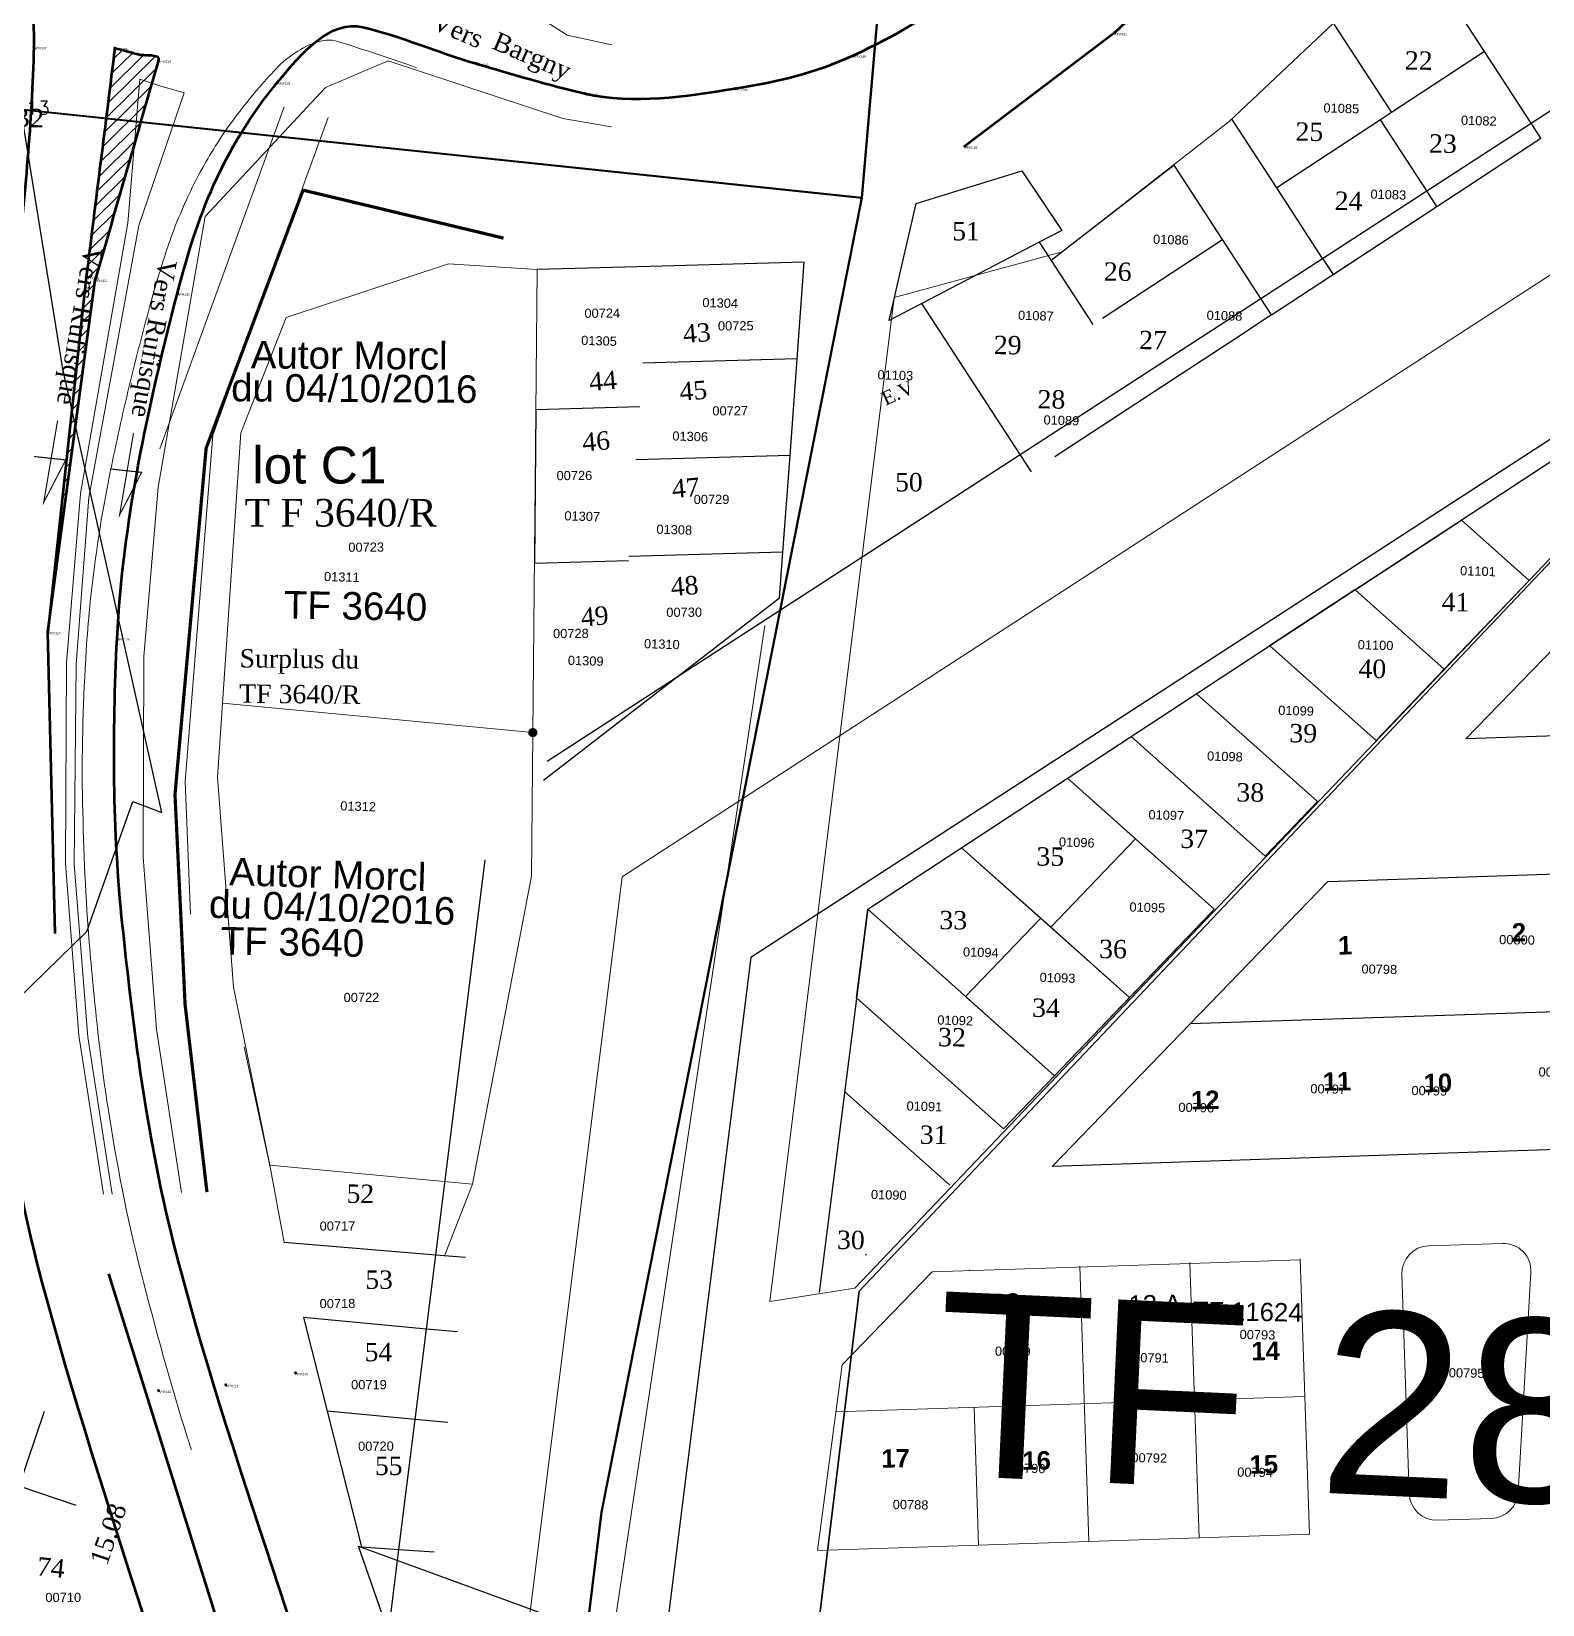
# Model space of a CAD drawing. Header units: metres. Extents: x 0 to 1324930, y 0 to 1631912.
# Drawn here: x 253584.2 to 253748.6, y 1631224.3 to 1631395.5 of the extents above; entities that cross this region are included whole.
import ezdxf
from ezdxf.enums import TextEntityAlignment as Align

# ---------------------------------------------------------------- set-up
doc = ezdxf.new("R2010")
doc.units = ezdxf.units.M
doc.header["$MEASUREMENT"] = 0
for name, color, linetype in [('A_revoir_niveau_0', 7, 'Continuous'), ('historique_numero_parcelle', 7, 'Continuous'), ('limites_parcelles', 7, 'Continuous'), ('limites_sections', 7, 'Continuous'), ('limites_tf', 7, 'Continuous'), ('numero_lot', 7, 'Continuous'), ('numero_parcelle', 7, 'Continuous'), ('toponymie', 7, 'Continuous')]:
    doc.layers.add(name, color=color, linetype=linetype)
for name, color, linetype, lineweight in [('Autorisation de Morcellement', 2, 'Continuous', 30), ('Cotation Linéaire', 7, 'Continuous', 0), ('Div_Cont', 7, 'Continuous', 0), ('imptf3640', 7, 'Continuous', 0), ('LOTIS', 7, 'Continuous', 0), ('Numero Titre Foncier', 4, 'Continuous', 0), ('Numero_TF', 7, 'Continuous', 0), ('Numérotation', 7, 'Continuous', 0), ('Régularisation', 1, 'Continuous', 40), ('TopoAlt', 3, 'Continuous', 0), ('TopoCod', 3, 'Continuous', 0), ('TopoMat', 4, 'Continuous', 0), ('Voirie', 252, 'Continuous', 0)]:
    doc.layers.add(name, color=color, linetype=linetype, lineweight=lineweight)
doc.layers.add('Lignes HT Vectorisées', color=6, linetype='Continuous', lineweight=0, true_color=0xff00ff)
doc.styles.get("Standard").update_dxf_attribs({"font": 'txt.shx'})
doc.styles.add('Style-Arial', font='arial.ttf')
doc.styles.add('style1', font='')
doc.styles.add('Times 1.5', font='times.ttf', dxfattribs={"width": 0.99, "height": 0.00762})
doc.styles.add('Times 3.0', font='times.ttf', dxfattribs={"width": 0.99, "height": 3})
doc.styles.get('style1').set_extended_font_data('Times New Roman', bold=True)

# ---------------------------------------------------------------- blocks, each defined once
blk = doc.blocks.new('TCPOINT_86')
at = {"color": 0, "lineweight": -2}
blk.add_point((0, 0), dxfattribs=at)
at = {"layer": 'TopoAlt', "lineweight": -2}
blk.add_attdef('ALT', text='', height=0.0015, dxfattribs=at).set_placement((0.0005, -0.0005), align=Align.TOP_LEFT)
at = {"layer": 'TopoMat', "lineweight": -2}
blk.add_attdef('MAT', (0.0005, 0.0005), '', height=0.0015, dxfattribs=at)
blk = doc.blocks.new('TCPOINT_87')
at = {"color": 0, "lineweight": -2, "const_width": 0.0005, "flags": 128}
blk.add_lwpolyline([(0, 0.00025, 1), (0, -0.00025, 1), (0, 0.00025)], format="xyb", dxfattribs=at)
at = {"color": 0, "lineweight": -2}
blk.add_point((0, 0), dxfattribs=at)
at = {"layer": 'TopoAlt', "color": 0, "lineweight": -2}
blk.add_attdef('ALT', text='', height=0.0015, dxfattribs=at).set_placement((0.0005, -0.0005), align=Align.TOP_LEFT)
at = {"layer": 'TopoCod', "color": 0, "lineweight": -2}
blk.add_attdef('COD', text='', height=0.0015, dxfattribs=at).set_placement((-0.0005, 0), align=Align.MIDDLE_RIGHT)
at = {"layer": 'TopoMat', "color": 0, "lineweight": -2, "style": 'Times 1.5', "width": 0.99}
blk.add_attdef('MAT', (0.0005, 0.0005), '', height=0.003, dxfattribs=at)

msp = doc.modelspace()

# ---------------------------------------------------------------- hatches: boundary and pattern name
at = {"layer": 'voirie', "linetype": 'Continuous', "lineweight": 0}
h = msp.add_hatch(dxfattribs=at)
h.set_pattern_fill('HATCH', style=0, pattern_type=2)
h.set_pattern_definition([(44.628, (253594.113, 1631382.2115), (-0.7025, 0.711683), [])])
edge = h.paths.add_edge_path()
edge.add_line((253591.17315, 1631368.4892), (253598.05637, 1631392.37401))
edge.add_spline(control_points=[(253598.05637, 1631392.37401), (253598.27179, 1631393.12151), (253596.56798, 1631392.82819), (253595.81658, 1631393.02957)], knot_values=[0, 0, 0, 0, 1, 1, 1, 1], degree=3, periodic=0)
edge.add_line((253595.81658, 1631393.02957), (253593.31189, 1631393.70085))
edge.add_line((253590.20097, 1631368.77152), (253586.02004, 1631330.13685))
edge.add_line((253586.02004, 1631330.13685), (253591.17315, 1631368.4892))

# ---------------------------------------------------------------- linework, layer by layer
at = {"layer": 'A_revoir_niveau_0', "color": 0, "linetype": 'Continuous', "lineweight": 13}
for p, q in [((253598.19203, 1631350.06077), (253611.7173, 1631387.29194)), ((253603.95921, 1631351.56908), (253614.20509, 1631379.77304)), ((253600.9677, 1631313.8514), (253603.95921, 1631351.56908)), ((253601.53973, 1631299.42795), (253600.9677, 1631313.8514))]:
    msp.add_line(p, q, dxfattribs=at)
at = {"layer": 'A_revoir_niveau_0', "color": 7}
msp.add_line((253683.66107, 1631368.78335), (253683.6608, 1631368.78328), dxfattribs=at)
at = {"layer": 'A_revoir_niveau_0', "color": 7, "lineweight": 0}
msp.add_line((253610.20642, 1631271.88416), (253607.39043, 1631284.99983), dxfattribs=at)
at = {"layer": 'A_revoir_niveau_0', "color": 3, "lineweight": 0, "ltscale": 39.37}
for p, q in [((253744.28209, 1631263.59337), (253736.2436, 1631263.32676)), ((253734.13638, 1631236.35682), (253733.3447, 1631260.22898)), ((253747.37643, 1631260.42014), (253745.97823, 1631236.47521)), ((253737.2341, 1631233.45791), (253743.08271, 1631233.65174))]:
    msp.add_line(p, q, dxfattribs=at)
at = {"layer": 'A_revoir_niveau_0', "lineweight": 0, "ltscale": 39.37}
for p, q in [((253710.28812, 1631261.41113), (253682.23822, 1631260.48082)), ((253711.27866, 1631231.54285), (253710.28475, 1631261.51291)), ((253722.28151, 1631261.8089), (253710.28812, 1631261.41113)), ((253723.27205, 1631231.94032), (253722.27813, 1631261.91066)), ((253672.44751, 1631250.36719), (253682.23822, 1631260.48082)), ((253686.30136, 1631260.61558), (253686.29799, 1631260.71743)), ((253699.28525, 1631231.14589), (253698.29137, 1631261.11517)), ((253669.77153, 1631230.16724), (253672.44751, 1631250.36719)), ((253671.7685, 1631245.24162), (253722.77487, 1631246.93205)), ((253687.29184, 1631230.74894), (253686.7947, 1631245.73962)), ((253669.77153, 1631230.16724), (253711.27866, 1631231.54285)), ((253711.27866, 1631231.54285), (253723.27205, 1631231.94032))]:
    msp.add_line(p, q, dxfattribs=at)
at = {"layer": 'A_revoir_niveau_0', "lineweight": 0, "flags": 128}
for points in [[(253645.9748, 1631425.59406), (253640.50477, 1631422.19334), (253636.90115, 1631416.06086), (253633.31253, 1631403.35985), (253636.76578, 1631398.79633), (253642.5102, 1631395.09378), (253647.36946, 1631394.03965)], [(253647.35939, 1631385.11613), (253642.06681, 1631386.01593), (253623.03875, 1631392.29717), (253616.22203, 1631389.40862)], [(253592.07598, 1631268.9336), (253589.40753, 1631286.21761), (253587.95208, 1631304.93493), (253588.05053, 1631326.7771), (253589.58542, 1631345.226), (253594.72122, 1631374.68967), (253596.01436, 1631390.30795), (253598.212, 1631389.59582), (253600.84116, 1631388.83516), (253595.90514, 1631374.39022), (253590.49868, 1631344.76938), (253589.09421, 1631326.64613), (253588.87852, 1631304.87719), (253590.37569, 1631286.03743), (253593.0327, 1631268.95373)], [(253603.14588, 1631375.37421), (253616.22203, 1631389.40862)], [(253600.57871, 1631269.11244), (253597.83219, 1631286.90215), (253596.37673, 1631305.61947), (253596.47519, 1631327.46164), (253598.01008, 1631345.91053), (253603.14588, 1631375.37421)]]:
    msp.add_lwpolyline(points, dxfattribs=at)
at = {"layer": 'A_revoir_niveau_0', "color": 1, "lineweight": 0, "const_width": 0.35, "flags": 128}
msp.add_lwpolyline([(253635.60582, 1631373.00909), (253613.78449, 1631378.23261), (253603.24277, 1631350.1378), (253599.85472, 1631312.45431), (253600.95619, 1631289.55147), (253603.33322, 1631269.17038)], dxfattribs=at)
at = {"layer": 'A_revoir_niveau_0', "color": 7, "lineweight": 0, "flags": 128}
msp.add_lwpolyline([(253639.25, 1631369.58), (253638.64, 1631303.56), (253632.218, 1631270.027), (253610.156, 1631272.119), (253606.211, 1631291.482), (253604.474, 1631314.335), (253607.03, 1631351.804), (253611.936, 1631364.356), (253629.621, 1631370.223), (253639.25, 1631369.58)], close=True, dxfattribs=at)
at = {"layer": 'A_revoir_niveau_0', "color": 7, "flags": 128}
for points in [[(253683.66083, 1631368.78328), (253683.66107, 1631368.78335)], [(253675.22297, 1631299.96025), (253675.23496, 1631299.96819)]]:
    msp.add_lwpolyline(points, close=True, dxfattribs=at)
at = {"layer": 'A_revoir_niveau_0', "color": 3, "const_width": 0.0003, "flags": 128}
for points in [[(253679.43696, 1631355.4493), (253675.78549, 1631353.05259), (253677.0856, 1631363.28881)], [(253677.0856, 1631363.28881), (253681.35215, 1631356.73066), (253675.78549, 1631353.05259), (253677.0856, 1631363.28881)]]:
    msp.add_lwpolyline(points, dxfattribs=at)
at = {"layer": 'A_revoir_niveau_0', "color": 7, "flags": 128}
for points in [[(253675.23496, 1631299.96819), (253757.38237, 1631353.83514)], [(253728.25632, 1631334.73616), (253739.81323, 1631342.31444), (253747.19637, 1631335.73167)], [(253737.95401, 1631326.08448), (253747.19637, 1631335.73167)], [(253675.23496, 1631299.96819), (253669.93504, 1631258.23742)], [(253674.00982, 1631290.32162), (253675.23283, 1631299.95145), (253695.55136, 1631281.82449), (253690.01352, 1631276.04408), (253674.00982, 1631290.32162)], [(253695.55136, 1631281.82449), (253695.55136, 1631281.82449), (253675.22297, 1631299.96025)]]:
    msp.add_lwpolyline(points, dxfattribs=at)
at = {"layer": 'A_revoir_niveau_0', "color": 7, "lineweight": 0, "ltscale": 0.02, "const_width": 0.12, "flags": 128}
for points in [[(253587.08279, 1631353.15513), (253585.57042, 1631344.24129), (253587.96852, 1631348.86834), (253584.5158, 1631349.23881)], [(253595.34441, 1631351.80072), (253593.83204, 1631342.88687), (253596.23015, 1631347.51392), (253592.77742, 1631347.88439)]]:
    msp.add_lwpolyline(points, dxfattribs=at)
at = {"layer": 'A_revoir_niveau_0', "color": 1, "flags": 128}
for points in [[(253712.57602, 1631299.59487), (253695.55136, 1631281.82449)], [(253712.92698, 1631299.96121), (253712.57602, 1631299.59487)]]:
    msp.add_lwpolyline(points, dxfattribs=at)
at = {"layer": 'A_revoir_niveau_0', "color": 3, "lineweight": 0, "ltscale": 39.37}
for centre, start, end in [((253736.34305, 1631260.32842), 91.899585, 181.899429), ((253744.38154, 1631260.59502), 356.658161, 91.899585), ((253737.13473, 1631236.45626), 181.899429, 271.898174), ((253742.98334, 1631236.65009), 271.898174, 356.658161)]:
    msp.add_arc(centre, 2.99999, start, end, dxfattribs=at)
at = {"layer": 'A_revoir_niveau_0', "color": 0, "linetype": 'Continuous', "lineweight": 13}
msp.add_open_spline([(253601.62837, 1631241.1311), (253601.49695, 1631241.54932), (253601.36554, 1631241.96754), (253601.23414, 1631242.38576), (253599.36779, 1631248.32607), (253597.72482, 1631254.32535), (253596.17797, 1631260.36765), (253594.64551, 1631266.35375), (253593.46368, 1631272.40618), (253592.53593, 1631278.51119), (253592.07248, 1631281.56089), (253591.68161, 1631284.61373), (253591.34955, 1631287.67899), (253591.01713, 1631290.74752), (253590.72518, 1631293.81306), (253590.48688, 1631296.8928), (253590.08399, 1631302.09971), (253589.8692, 1631307.31084), (253589.78564, 1631312.52299), (253589.70223, 1631317.72631), (253589.86911, 1631322.93697), (253590.20028, 1631328.1369), (253590.40177, 1631331.30066), (253590.69767, 1631334.45058), (253591.1316, 1631337.59435), (253591.56578, 1631340.73997), (253592.06767, 1631343.86338), (253592.69281, 1631346.97408), (253593.32123, 1631350.10113), (253593.99738, 1631353.21066), (253594.73892, 1631356.31126), (253595.486, 1631359.43502), (253596.29177, 1631362.53907), (253597.12497, 1631365.64108), (253597.67093, 1631367.67368), (253598.2897, 1631369.68056), (253598.94185, 1631371.68401), (253599.58141, 1631373.64879), (253600.35647, 1631375.55488), (253601.22543, 1631377.43563), (253602.11472, 1631379.36038), (253603.1166, 1631381.20924), (253604.2403, 1631383.0051), (253604.82987, 1631383.94735), (253605.44306, 1631384.86482), (253606.10464, 1631385.75563), (253606.79857, 1631386.68999), (253607.51464, 1631387.60068), (253608.25102, 1631388.50155), (253608.92125, 1631389.3215), (253609.63208, 1631390.09821), (253610.34258, 1631390.88651), (253611.03153, 1631391.65089), (253611.63728, 1631392.32028), (253612.60919, 1631392.96589), (253614.24584, 1631394.05306), (253615.94538, 1631394.91909), (253617.58385, 1631394.40892), (253620.4344, 1631393.52135), (253623.29768, 1631392.55149), (253626.13256, 1631391.55831)], degree=3, knots=[0, 0, 0, 0, 0.0035664724, 0.0035664724, 0.0035664724, 0.0542233045, 0.0542233045, 0.0542233045, 0.1044089343, 0.1044089343, 0.1044089343, 0.1294787491, 0.1294787491, 0.1294787491, 0.1545752667, 0.1545752667, 0.1545752667, 0.1970059586, 0.1970059586, 0.1970059586, 0.2393648206, 0.2393648206, 0.2393648206, 0.26513687, 0.26513687, 0.26513687, 0.2909240279, 0.2909240279, 0.2909240279, 0.3168467208, 0.3168467208, 0.3168467208, 0.3429629192, 0.3429629192, 0.3429629192, 0.3600756278, 0.3600756278, 0.3600756278, 0.3768580954, 0.3768580954, 0.3768580954, 0.3940331053, 0.3940331053, 0.3940331053, 0.403044405, 0.403044405, 0.403044405, 0.4124961967, 0.4124961967, 0.4124961967, 0.4210988959, 0.4210988959, 0.4210988959, 0.4294406136, 0.4294406136, 0.4294406136, 0.4434877148, 0.4434877148, 0.4434877148, 0.4679261999, 0.4679261999, 0.4679261999, 0.4679261999], dxfattribs=at)
at = {"layer": 'A_revoir_niveau_0', "color": 7}
msp.add_3dface([(253695.55136, 1631281.82449), (253703.71951, 1631290.35043), (253694.0434, 1631298.98287), (253685.87525, 1631290.45693)], dxfattribs=at)
at = {"layer": 'A_revoir_niveau_0', "color": 7, "lineweight": 0}
msp.add_3dface([(253610.156, 1631272.119), (253632.22, 1631270.023), (253629.16847, 1631262.22994), (253611.74647, 1631263.70089)], dxfattribs=at)
at = {"layer": 'Div_Cont', "color": 7}
for p, q in [((253683.66083, 1631368.78328), (253683.6608, 1631368.78328)), ((253722.4534, 1631309.89411), (253722.45381, 1631309.89455)), ((253684.14197, 1631269.91535), (253672.70154, 1631280.12181))]:
    msp.add_line(p, q, dxfattribs=at)
at = {"layer": 'Div_Cont', "color": 7, "lineweight": 0}
msp.add_line((253605.02337, 1631322.38834), (253638.78439, 1631319.187), dxfattribs=at)
at = {"layer": 'Div_Cont', "color": 1}
for p, q in [((253687.82892, 1631273.76379), (253687.88829, 1631273.82576)), ((253674.99997, 1631262.30706), (253675.10676, 1631262.41853))]:
    msp.add_line(p, q, dxfattribs=at)
at = {"layer": 'Div_Cont', "color": 7, "flags": 128}
for points in [[(253714.35727, 1631386.27998), (253714.35727, 1631386.27998)], [(253728.23853, 1631334.75204), (253718.95022, 1631328.67015)], [(253718.97369, 1631328.64921), (253730.53211, 1631318.33749), (253737.95401, 1631326.08448), (253728.25632, 1631334.73616)], [(253703.88101, 1631318.75241), (253718.46482, 1631305.74162), (253724.15017, 1631311.676), (253710.99173, 1631323.41516)], [(253718.46482, 1631305.74162), (253703.88101, 1631318.75241)], [(253685.43891, 1631306.65928), (253694.0434, 1631298.98287), (253695.13659, 1631298.0076), (253704.34406, 1631307.61837), (253696.95478, 1631314.21064)], [(253690.01352, 1631276.04408), (253673.99914, 1631290.33114)]]:
    msp.add_lwpolyline(points, dxfattribs=at)
for points in [[(253688.56967, 1631370.0978), (253688.56962, 1631370.09779), (253688.5696, 1631370.09779)], [(253683.6608, 1631368.78328), (253683.64943, 1631368.78023)], [(253712.92698, 1631299.96121), (253704.34406, 1631307.61837), (253695.13659, 1631298.0076), (253703.71951, 1631290.35043), (253712.57602, 1631299.59487), (253712.92698, 1631299.96121)]]:
    msp.add_lwpolyline(points, close=True, dxfattribs=at)
at = {"layer": 'Div_Cont', "color": 1, "flags": 128}
for points in [[(253685.43891, 1631306.65928), (253703.71951, 1631290.35043), (253712.57602, 1631299.59487), (253712.92698, 1631299.96121), (253696.95478, 1631314.21064)], [(253718.46482, 1631305.74162), (253724.15017, 1631311.676)]]:
    msp.add_lwpolyline(points, dxfattribs=at)
at = {"layer": 'imptf3640', "lineweight": 13, "ltscale": 0.02, "flags": 128}
msp.add_lwpolyline([(253641.63276, 1631181.74463), (253664.04706, 1631330.84966)], dxfattribs=at)
at = {"layer": 'Lignes HT Vectorisées', "color": 5, "flags": 128}
msp.add_lwpolyline([(253756.66915, 1629670.28747), (253861.6214, 1629827.96483), (253775.88294, 1630131.98512), (253683.84738, 1630461.07475), (253586.37462, 1630811.1062), (253617.63126, 1631056.92065), (253648.5016, 1631303.4799), (253822.38623, 1631416.29853), (253967.16361, 1631512.85749)], dxfattribs=at)
at = {"layer": 'limites_parcelles'}
for p, q in [((253742.32133, 1631393.31593), (253734.84032, 1631404.81507)), ((253725.93409, 1631396.29989), (253732.20057, 1631386.66761)), ((253742.32133, 1631393.31593), (253732.20057, 1631386.66761)), ((253747.39193, 1631385.52185), (253742.32133, 1631393.31593)), ((253809.57578, 1631390.10696), (253662.51866, 1631294.69374)), ((253747.39193, 1631385.52185), (253754.10313, 1631389.87616)), ((253732.20057, 1631386.66761), (253731.0267, 1631385.89649)), ((253719.72103, 1631378.46979), (253714.8774, 1631385.91498)), ((253731.0267, 1631385.89649), (253719.72103, 1631378.46979)), ((253736.04341, 1631378.15878), (253731.0267, 1631385.89649)), ((253736.04341, 1631378.15878), (253747.39193, 1631385.52185)), ((253748.4594, 1631383.88104), (253747.39193, 1631385.52185)), ((253740.50896, 1631378.65839), (253748.4594, 1631383.88104)), ((253680.49061, 1631376.77132), (253692, 1631380.35)), ((253692, 1631380.35), (253696.33485, 1631373.83287)), ((253708.55503, 1631380.96301), (253695.17946, 1631370.56899)), ((253713.82565, 1631372.86149), (253708.55503, 1631380.96301)), ((253724.70802, 1631370.80423), (253719.72103, 1631378.46979)), ((253724.70802, 1631370.80423), (253736.04341, 1631378.15878)), ((253737.15002, 1631376.45197), (253736.04341, 1631378.15878)), ((253737.15002, 1631376.45197), (253740.50895, 1631378.65839)), ((253737.15005, 1631376.45192), (253740.50895, 1631378.65839)), ((253740.50895, 1631378.65839), (253740.50896, 1631378.65839)), ((253677.54039, 1631364.02687), (253680.49061, 1631376.77132)), ((253719.17247, 1631364.64283), (253737.12466, 1631376.43531)), ((253725.84698, 1631369.05353), (253737.12466, 1631376.43531)), ((253737.12466, 1631376.43531), (253737.15002, 1631376.45197)), ((253737.12466, 1631376.43531), (253737.15005, 1631376.45192)), ((253737.15005, 1631376.45192), (253737.15002, 1631376.45197)), ((253696.33485, 1631373.83287), (253693.88697, 1631372.55569)), ((253700.77406, 1631364.3097), (253713.82565, 1631372.86149)), ((253717.99683, 1631366.44992), (253713.82565, 1631372.86149)), ((253693.88697, 1631372.55569), (253681.12588, 1631365.8976)), ((253693.88697, 1631372.55569), (253695.17946, 1631370.56899)), ((253651.54854, 1631369.9341), (253639.25, 1631369.58)), ((253668.32304, 1631370.40947), (253651.54854, 1631369.9341)), ((253667.54871, 1631359.88279), (253668.32304, 1631370.40947)), ((253695.17946, 1631370.56899), (253699.70661, 1631363.61027)), ((253717.99683, 1631366.44992), (253724.70802, 1631370.80423)), ((253724.70802, 1631370.80423), (253725.84698, 1631369.05353)), ((253681.12588, 1631365.8976), (253677.54039, 1631364.02687)), ((253691.81703, 1631349.46412), (253681.12588, 1631365.8976)), ((253691.81703, 1631349.46412), (253717.99683, 1631366.44992)), ((253719.17247, 1631364.64283), (253717.99683, 1631366.44992)), ((253719.17247, 1631364.64283), (253715.28535, 1631362.08945)), ((253715.28535, 1631362.08945), (253708.37741, 1631357.5662)), ((253667.54871, 1631359.88279), (253650.77403, 1631359.40488)), ((253666.77438, 1631349.35611), (253667.54871, 1631359.88279)), ((253708.37741, 1631357.5662), (253695.59139, 1631349.19405)), ((253639.10932, 1631354.33102), (253638.95518, 1631337.62424)), ((253650.42477, 1631354.65681), (253639.10932, 1631354.33102)), ((253666.77438, 1631349.35611), (253649.99971, 1631348.8782)), ((253654.49346, 1631325.2481), (253691.81703, 1631349.46412)), ((253666.00006, 1631338.82943), (253666.77438, 1631349.35611)), ((253693.03801, 1631347.58734), (253691.81703, 1631349.46412)), ((253740.29897, 1631318.49139), (253761.85959, 1631340.7799)), ((253666.00006, 1631338.82943), (253649.22538, 1631338.35152)), ((253665.63423, 1631333.8561), (253666.00006, 1631338.82943)), ((253638.95518, 1631337.62424), (253649.19357, 1631337.91902)), ((253654.49346, 1631325.2481), (253665.63423, 1631333.8561)), ((253639.93656, 1631314.0006), (253654.49346, 1631325.2481)), ((253640.33727, 1631316.06338), (253654.49346, 1631325.2481)), ((253761.86309, 1631319.20659), (253740.29897, 1631318.49139)), ((253628.22972, 1631262.3092), (253633.6178, 1631305.34342)), ((253725.29965, 1631302.98571), (253790.0554, 1631305.13341)), ((253710.30033, 1631287.48002), (253725.29965, 1631302.98571)), ((253662.51866, 1631294.69374), (253632.51326, 1631055.04284)), ((253789.17733, 1631290.09607), (253710.30033, 1631287.48002)), ((253695.30101, 1631271.97433), (253710.30033, 1631287.48002)), ((253788.29927, 1631275.05873), (253695.30101, 1631271.97433)), ((253628.22972, 1631262.3092), (253611.74647, 1631263.70089)), ((253627.22292, 1631254.26797), (253628.22972, 1631262.3092)), ((253631.44503, 1631262.03773), (253628.22972, 1631262.3092)), ((253627.22292, 1631254.26797), (253613.82475, 1631255.53844)), ((253613.82475, 1631255.53844), (253616.39609, 1631245.33011)), ((253625.98996, 1631244.42039), (253627.22292, 1631254.26797)), ((253630.58791, 1631253.94889), (253627.22292, 1631254.26797)), ((253582.90758, 1631237.16385), (253585.65147, 1631245.34329)), ((253616.39609, 1631245.33011), (253620.13511, 1631230.55718)), ((253625.98996, 1631244.42039), (253616.39609, 1631245.33011)), ((253624.2189, 1631230.27506), (253625.98996, 1631244.42039)), ((253629.54254, 1631244.08352), (253625.98996, 1631244.42039)), ((253589.11426, 1631235.05058), (253582.90758, 1631237.16385)), ((253620.13511, 1631230.55718), (253624.2189, 1631230.27506)), ((253612.42697, 1631136.09373), (253624.2189, 1631230.27506)), ((253624.2189, 1631230.27506), (253628.05129, 1631230.01031))]:
    msp.add_line(p, q, dxfattribs=at)
at = {"layer": 'limites_sections', "color": 112, "linetype": 'Continuous', "lineweight": 40, "flags": 128}
for points in [[(253098.7298, 1631912.4498), (253659.0228, 1631648.0069), (253696.53778, 1631631.55299), (253674.5907, 1631377.4081), (253581.64461, 1631387.17105), (253494.99374, 1631402.64405), (253481.69501, 1631407.0839), (253456.97, 1631424.24), (253416.95279, 1631422.23584), (253397.01519, 1631407.23807), (253325.36771, 1631355.40524), (253197.29417, 1631271.36535), (253042.66668, 1631330.25656), (252851.71735, 1631406.46949), (252982.4701, 1631682.9759), (252993.7572, 1631687.3199), (253010.694, 1631729.9757), (253066.3854, 1631842.8952), (253098.7298, 1631912.4498)], [(253674.5907, 1631377.4081), (253696.53778, 1631631.55299), (253757.0504, 1631605.0124), (254274.3391, 1631378.1314), (254391.23009, 1631349.84463), (254373.7007, 1631270.31254), (254242.09831, 1630809.46707), (253976.91465, 1630881.7928), (253928.21617, 1630961.4925), (253736.80282, 1630938.19152), (253609.69659, 1630931.39724), (253609.13338, 1630987.02081), (253623.83294, 1631051.57557), (253646.24496, 1631234.3197), (253674.5907, 1631377.4081)], [(253674.5907, 1631377.4081), (253674.5907, 1631377.4081), (253646.24496, 1631234.3197), (253623.83294, 1631051.57557), (253609.13338, 1630987.02081), (253440.8197, 1630955.12805), (253435.96744, 1630934.25587), (253410.92475, 1630940.01054), (253397.39785, 1630905.71798), (253240.05138, 1630964.26042), (253159.01481, 1630953.40082), (252902.30241, 1631004.37349), (252917.51176, 1631033.5123), (252933.61556, 1631071.63649), (253042.66668, 1631330.25656), (253197.29417, 1631271.36535), (253325.36771, 1631355.40524), (253397.01519, 1631407.23807), (253416.95279, 1631422.23584), (253456.97, 1631424.24), (253481.6913, 1631407.08604), (253494.99374, 1631402.64405), (253581.47345, 1631387.19123), (253674.5907, 1631377.4081)]]:
    msp.add_lwpolyline(points, close=True, dxfattribs=at)
at = {"layer": 'limites_tf', "color": 5, "linetype": 'Continuous', "lineweight": 30}
for p, q in [((253674.28219, 1631258.3861), (253818.46112, 1631410.52824)), ((253665.02372, 1631182.24736), (253674.28219, 1631258.3861))]:
    msp.add_line(p, q, dxfattribs=at)
at = {"layer": 'limites_tf', "color": 5, "linetype": 'Continuous', "lineweight": 30, "flags": 128}
msp.add_lwpolyline([(254274.3391, 1631378.1314), (254094.97659, 1631456.79917), (254025.54142, 1631439.00818), (253929.86455, 1631439.79262), (253905.63554, 1631445.95606), (253905.63226, 1631445.9569), (253818.46188, 1631410.54391), (253674.27791, 1631258.40656), (253665.39446, 1631185.37207), (253745.9845, 1631186.0244), (253792.46809, 1631183.4664), (253798.24587, 1631304.46971), (253966.13604, 1631327.31189), (253984.26304, 1631250.78612), (254072.17321, 1631231.50437), (254122.35522, 1631360.28414), (254263.72559, 1631310.14601), (254286.77006, 1631375.1232), (254274.3391, 1631378.1314)], close=True, dxfattribs=at)
at = {"layer": 'limites_tf', "color": 1, "linetype": 'Continuous', "lineweight": 30, "flags": 128}
msp.add_lwpolyline([(253502.75632, 1631305.496), (253573.61324, 1631281.30231), (253590.27274, 1631297.54026), (253595.2811, 1631311.67199), (253598.41981, 1631310.50125), (253587.64124, 1631358.78891), (253583.13552, 1631386.87429), (253565.45843, 1631390.32722), (253502.75632, 1631305.496)], close=True, dxfattribs=at)
at = {"layer": 'LOTIS', "color": 0, "linetype": 'Continuous', "flags": 128}
msp.add_lwpolyline([(253614.20509, 1631379.77304), (253616.52323, 1631386.1542)], dxfattribs=at)
at = {"layer": 'Régularisation', "color": 1, "linetype": 'Continuous', "lineweight": 13, "flags": 128}
msp.add_lwpolyline([(253839.76443, 1631477.42891), (253862.45466, 1631456.80814), (253905.62383, 1631445.70834), (253818.36445, 1631410.504), (253673.8142, 1631258.71461), (253664.56035, 1631257.26015), (253678.09187, 1631366.54965), (253696.37845, 1631371.50071), (253714.56069, 1631385.71313), (253732.85133, 1631402.99468), (253767.09586, 1631437.91941), (253785.21246, 1631451.52241), (253805.64861, 1631462.90386), (253839.76443, 1631477.42891)], close=True, dxfattribs=at)
at = {"layer": 'Régularisation', "color": 1, "linetype": 'Continuous', "lineweight": 30}
msp.add_3dface([(253619.82213, 1631230.64588, 214456.70002), (253639.35438, 1631223.47955, 214456.70002), (253634.80843, 1631187.61704, 214456.70002)], dxfattribs=at)
at = {"layer": 'voirie', "color": 7, "linetype": 'Continuous', "lineweight": 80}
for p, q in [((253590.20097, 1631368.77152), (253586.02004, 1631330.13685)), ((253586.02004, 1631330.13685), (253591.17315, 1631368.4892)), ((253586.826, 1631297.32192), (253586.02004, 1631330.13685)), ((253615.20006, 1631188.1914), (253592.65757, 1631260.27028))]:
    msp.add_line(p, q, dxfattribs=at)
at = {"layer": 'voirie', "color": 7, "linetype": 'Continuous', "lineweight": 80, "flags": 128}
msp.add_lwpolyline([(254002.58234, 1631434.17948), (253967.65807, 1631449.19155), (253947.45604, 1631459.72693), (253905.07688, 1631480.78653), (253881.83975, 1631489.15857), (253857.73091, 1631492.34217), (253833.24277, 1631489.01209), (253796.06121, 1631473.64517), (253774.26252, 1631461.75045), (253754.96645, 1631447.32442), (253719.98113, 1631412.27083), (253702.07385, 1631395.34374), (253685.77738, 1631383.00328)], dxfattribs=at)
at = {"layer": 'voirie', "color": 7, "linetype": 'Continuous', "lineweight": 80}
for points, knots in [([(253509.79424, 1631705.45967), (253517.19133, 1631698.26183), (253524.58842, 1631691.06398), (253531.98551, 1631683.86614), (253536.53707, 1631679.43718), (253539.19305, 1631673.46374), (253542.06174, 1631667.69638), (253546.32894, 1631659.11739), (253549.88022, 1631650.58451), (253552.44475, 1631641.32641), (253554.62845, 1631633.44311), (253556.05055, 1631625.52684), (253556.27314, 1631617.50005), (253556.4637, 1631610.62806), (253556.41552, 1631603.68822), (253555.55907, 1631596.85225), (253554.69749, 1631589.97535), (253553.84094, 1631583.10189), (253552.78927, 1631576.2538), (253550.60242, 1631562.0138), (253548.39262, 1631547.77983), (253546.20181, 1631533.54066), (253543.85736, 1631518.30284), (253541.57784, 1631503.05412), (253539.30575, 1631487.80847), (253538.21101, 1631480.46282), (253538.59499, 1631472.92124), (253539.62209, 1631465.52695), (253540.27343, 1631460.83781), (253541.98443, 1631456.48638), (253544.21241, 1631452.16186), (253547.09407, 1631446.56856), (253550.61924, 1631441.77757), (253554.63716, 1631437.14886), (253558.33768, 1631432.8858), (253563.82201, 1631430.96626), (253567.6753, 1631426.50099), (253576.09001, 1631416.74986), (253584.80686, 1631406.01882), (253584.49744, 1631393.81508), (253584.29182, 1631385.70537), (253583.48852, 1631377.5521), (253582.66425, 1631369.45547), (253581.35277, 1631356.57303), (253579.54627, 1631343.70771), (253578.47728, 1631330.81383), (253577.51631, 1631319.22304), (253578.23266, 1631307.50429), (253579.33151, 1631295.88455), (253580.49201, 1631283.61294), (253582.14539, 1631271.42567), (253585.34927, 1631259.47871), (253592.04268, 1631234.51963), (253601.07581, 1631210.54182), (253607.94021, 1631185.77348), (253609.98245, 1631178.40463), (253611.96935, 1631171.04747), (253613.59803, 1631163.54728), (253615.86122, 1631153.12505), (253617.19283, 1631142.61888), (253618.19236, 1631132.00978), (253618.97431, 1631123.7101), (253619.45108, 1631115.40974), (253619.42071, 1631107.10728), (253619.38392, 1631097.05167), (253619.25813, 1631086.95444), (253618.1368, 1631076.93698), (253613.08534, 1631031.80981), (253607.9208, 1630986.82337), (253602.87383, 1630941.76023), (253598.50564, 1630902.75775), (253594.65755, 1630863.69317), (253589.78885, 1630824.74971), (253588.77941, 1630816.67543), (253587.76996, 1630808.60114), (253586.76052, 1630800.52686)], [0, 0, 0, 0, 0.032868656, 0.032868656, 0.032868656, 0.053093321, 0.053093321, 0.053093321, 0.083177634, 0.083177634, 0.083177634, 0.108794489, 0.108794489, 0.108794489, 0.130725891, 0.130725891, 0.130725891, 0.1527886, 0.1527886, 0.1527886, 0.198666018, 0.198666018, 0.198666018, 0.247761027, 0.247761027, 0.247761027, 0.27141596, 0.27141596, 0.27141596, 0.286416896, 0.286416896, 0.286416896, 0.305819002, 0.305819002, 0.305819002, 0.323688417, 0.323688417, 0.323688417, 0.362711131, 0.362711131, 0.362711131, 0.388642756, 0.388642756, 0.388642756, 0.429902174, 0.429902174, 0.429902174, 0.46699181, 0.46699181, 0.46699181, 0.506162173, 0.506162173, 0.506162173, 0.587995279, 0.587995279, 0.587995279, 0.61234153, 0.61234153, 0.61234153, 0.646172962, 0.646172962, 0.646172962, 0.672639901, 0.672639901, 0.672639901, 0.704695625, 0.704695625, 0.704695625, 0.849101872, 0.849101872, 0.849101872, 0.974086502, 0.974086502, 0.974086502, 1, 1, 1, 1]), ([(253618.55824, 1630811.93265), (253615.63997, 1630812.82328), (253612.72169, 1630813.71392), (253609.80341, 1630814.60455), (253607.05162, 1630815.44437), (253604.28836, 1630818.63114), (253604.598, 1630821.48949), (253608.87948, 1630861.01292), (253613.67903, 1630900.534), (253618.0762, 1630940.07349), (253623.13628, 1630985.57397), (253628.26861, 1631030.97607), (253633.22377, 1631076.57602), (253634.31753, 1631086.64138), (253634.39086, 1631096.77214), (253634.41747, 1631106.86791), (253634.44129, 1631115.90721), (253633.98282, 1631124.94361), (253633.08346, 1631133.97814), (253632.01873, 1631144.67388), (253630.47772, 1631155.23103), (253628.29266, 1631165.75292), (253626.55485, 1631174.1211), (253624.46273, 1631182.35637), (253622.24574, 1631190.5837), (253615.78429, 1631214.56245), (253606.59298, 1631237.58606), (253600.20021, 1631261.73134), (253597.02759, 1631273.71423), (253595.43699, 1631285.93114), (253594.14985, 1631298.19839), (253593.06189, 1631308.5673), (253593.03743, 1631319.04618), (253593.55566, 1631329.43791), (253594.18821, 1631342.12203), (253596.8899, 1631354.52544), (253600.11073, 1631367.00814), (253602.25784, 1631375.32955), (253604.95445, 1631382.5885), (253611.01108, 1631389.97685), (253613.64233, 1631393.18665), (253616.79236, 1631396.78606), (253620.28523, 1631395.97577), (253624.37848, 1631395.0262), (253628.45969, 1631393.20247), (253632.60674, 1631392.01069), (253636.54384, 1631390.87924), (253640.4687, 1631389.65467), (253644.4538, 1631388.7467), (253649.76195, 1631387.53729), (253655.40542, 1631388.43188), (253660.81272, 1631389.2975), (253665.21546, 1631390.00231), (253669.48953, 1631390.98203), (253673.64437, 1631392.89826), (253678.23814, 1631395.01694), (253682.491, 1631397.4358), (253686.07303, 1631400.81374), (253690.2231, 1631404.72736), (253694.32327, 1631408.6534), (253698.38904, 1631412.63602), (253711.29332, 1631425.2764), (253724.0934, 1631438.01181), (253737.03345, 1631450.61692), (253740.95536, 1631454.43732), (253745.02888, 1631458.08556), (253749.10996, 1631461.74575), (253753.83581, 1631465.98421), (253758.82834, 1631469.83763), (253764.00603, 1631473.56729), (253774.84124, 1631481.37225), (253786.41248, 1631487.56758), (253798.46204, 1631493.48), (253808.96389, 1631498.63299), (253819.55777, 1631502.66611), (253830.92502, 1631505.69349), (253838.2665, 1631507.6487), (253845.65504, 1631508.61555), (253853.09052, 1631508.93165), (253861.20689, 1631509.27669), (253869.39863, 1631508.89186), (253877.51441, 1631507.75705), (253885.4398, 1631506.64885), (253893.54476, 1631505.62291), (253900.744, 1631502.22811), (253936.62922, 1631485.30643), (253972.51445, 1631468.38475), (254008.39968, 1631451.46308)], [0, 0, 0, 0, 0.008738248, 0.008738248, 0.008738248, 0.016977969, 0.016977969, 0.016977969, 0.130911466, 0.130911466, 0.130911466, 0.262021663, 0.262021663, 0.262021663, 0.290961855, 0.290961855, 0.290961855, 0.316873591, 0.316873591, 0.316873591, 0.347549798, 0.347549798, 0.347549798, 0.371946938, 0.371946938, 0.371946938, 0.443052896, 0.443052896, 0.443052896, 0.478341576, 0.478341576, 0.478341576, 0.508169358, 0.508169358, 0.508169358, 0.544577094, 0.544577094, 0.544577094, 0.568847772, 0.568847772, 0.568847772, 0.579391936, 0.579391936, 0.579391936, 0.591748551, 0.591748551, 0.591748551, 0.603479571, 0.603479571, 0.603479571, 0.619105246, 0.619105246, 0.619105246, 0.631827968, 0.631827968, 0.631827968, 0.645894731, 0.645894731, 0.645894731, 0.66219222, 0.66219222, 0.66219222, 0.713918545, 0.713918545, 0.713918545, 0.729595902, 0.729595902, 0.729595902, 0.747750107, 0.747750107, 0.747750107, 0.785740962, 0.785740962, 0.785740962, 0.818852057, 0.818852057, 0.818852057, 0.840236657, 0.840236657, 0.840236657, 0.863579545, 0.863579545, 0.863579545, 0.886374843, 0.886374843, 0.886374843, 1, 1, 1, 1]), ([(253593.31189, 1631393.70085), (253594.14679, 1631393.47709), (253594.98168, 1631393.25333), (253595.81658, 1631393.02957), (253596.56798, 1631392.82819), (253598.27179, 1631393.12151), (253598.05637, 1631392.37401), (253595.76197, 1631384.41241), (253593.46756, 1631376.45081), (253591.17315, 1631368.4892)], [0, 0, 0, 0, 0.087064017, 0.087064017, 0.087064017, 0.16542085, 0.16542085, 0.16542085, 1, 1, 1, 1])]:
    msp.add_open_spline(points, degree=3, knots=knots, dxfattribs=at)
msp.add_open_spline([(253593.31189, 1631393.70085), (253592.27491, 1631385.39107), (253591.23794, 1631377.08129), (253590.20097, 1631368.77152)], degree=3, dxfattribs=at)
for p in [(253702.07385, 1631395.34374), (253584.49744, 1631393.81508), (253593.31189, 1631393.70085), (253595.81658, 1631393.02957), (253598.05637, 1631392.37401), (253632.60674, 1631392.01069), (253673.64437, 1631392.89826), (253611.01108, 1631389.97686), (253644.4538, 1631388.7467), (253660.81272, 1631389.2975), (253685.77738, 1631383.00328), (253590.20097, 1631368.77152), (253591.17315, 1631368.4892), (253600.11073, 1631367.00814), (253586.02004, 1631330.13685), (253593.55566, 1631329.43791), (253612.95569, 1631249.50009), (253605.38162, 1631248.21185), (253598.05714, 1631247.58757)]:
    msp.add_point(p, dxfattribs=at)

# ---------------------------------------------------------------- block references
at = {"layer": 'imptf3640', "lineweight": 0}
ref = msp.add_blockref('TCPOINT_86', (253581.13222, 1631385.99405), dxfattribs=dict(at, xscale=1000, yscale=1000, zscale=1000, rotation=359.3981))
ref.add_attrib('MAT', 'B.13', (253581.63745, 1631386.48877), dxfattribs={"layer": 'TopoMat', "lineweight": 13, "height": 1.5, "rotation": 359.3981})
at = {"layer": 'toponymie', "color": 7, "lineweight": 0, "xscale": 1000, "yscale": 1000, "zscale": 1000}
msp.add_blockref('TCPOINT_87', (253638.78439, 1631319.187), dxfattribs=at)

# ---------------------------------------------------------------- texts
at = {"layer": 'Autorisation de Morcellement', "linetype": 'Continuous', "lineweight": 40, "char_height": 3, "attachment_point": 5, "line_spacing_factor": 0.72}
for insert, rotation in [((253618.7982, 1631358.44187), 359.6093544), ((253616.43312, 1631301.94605), 358.2993842)]:
    msp.add_mtext('\\fArial|b0|i0|c00|p39;Autor Morcl\\P du 04/10/2016', dxfattribs=dict(at, insert=insert, rotation=rotation))
at = {"layer": 'Cotation Linéaire', "color": 5, "insert": (253591.64319, 1631232.2794), "char_height": 2, "attachment_point": 2, "rotation": 71.1518006, "line_spacing_factor": 0.6}
msp.add_mtext('\\fTimes New Roman|b0|i0|c00|p23;15.08', dxfattribs=at)
at = {"layer": 'historique_numero_parcelle', "color": 7, "lineweight": 0, "style": 'Style-Arial'}
for s, p in [('01304', (253657.24839, 1631366.50531, -4042812.24492)), ('01305', (253644.06534, 1631362.39399, -4042812.24492)), ('01306', (253653.98359, 1631351.98515, -4042812.24492)), ('01307', (253642.2386, 1631343.29535, -4042812.24492)), ('01308', (253652.25086, 1631341.83429, -4042812.24492)), ('01311', (253616.08388, 1631336.68905, -4042812.24492)), ('01310', (253650.90039, 1631329.37443, -4042812.24492)), ('01309', (253642.61536, 1631327.56324, -4042812.24492)), ('01312', (253617.85421, 1631311.72236, -4042812.24492))]:
    msp.add_text(s, height=1, rotation=358.26587, dxfattribs=at).set_placement(p, align=Align.TOP_LEFT)
at = {"layer": 'LOTIS', "insert": (253615.55382, 1631348.2735), "char_height": 4, "width": 34.528703, "attachment_point": 5, "line_spacing_factor": 0.72}
msp.add_mtext('\\fArial|b0|i0|c00|p39;lot C1', dxfattribs=at)
at = {"layer": 'Numero Titre Foncier', "color": 4, "linetype": 'Continuous', "lineweight": 13, "style": 'Style-Arial'}
for s, height, rotation, p in [('TF 3640', 3, 359, (253619.49579, 1631332.97593)), ('TF 3640', 3, 359, (253612.63551, 1631296.40097)), ('TF 2830', 19.99996, 357.36, (253734.66185, 1631245.99491)), ('TF 11624', 1.999996, 359, (253716.55514, 1631256.15918))]:
    msp.add_text(s, height=height, rotation=rotation, dxfattribs=at).set_placement(p, align=Align.MIDDLE_CENTER)
at = {"layer": 'numero_lot', "color": 7, "lineweight": 0, "style": 'Times 3.0', "width": 0.99}
for s, p in [('51', (253685.91588, 1631373.76497)), ('50', (253679.70586, 1631346.44228))]:
    msp.add_text(s, height=2, dxfattribs=at).set_placement(p, align=Align.MIDDLE_CENTER)
at = {"layer": 'numero_lot', "color": 7, "linetype": 'Continuous', "lineweight": 0, "style": 'Style-Arial'}
msp.add_text('13 A', height=2, rotation=1, dxfattribs=at).set_placement((253703.61711, 1631255.92476))
at = {"layer": 'numero_lot', "color": 7, "lineweight": 0, "char_height": 2, "attachment_point": 5, "rotation": 359.2983956, "line_spacing_factor": 0.6}
for s, insert in [('\\fTimes New Roman|b0|i0|c00|p23;22', (253735.17374, 1631392.33643)), ('\\fTimes New Roman|b0|i0|c00|p23;25', (253723.27655, 1631384.58122)), ('\\fTimes New Roman|b0|i0|c00|p23;23', (253737.80521, 1631383.28569)), ('\\fTimes New Roman|b0|i0|c00|p23;24', (253727.5354, 1631377.06101)), ('\\fTimes New Roman|b0|i0|c00|p23;26', (253702.42661, 1631369.34331)), ('\\fTimes New Roman|b0|i0|c00|p23;29', (253690.45857, 1631361.35318)), ('\\fTimes New Roman|b0|i0|c00|p23;27', (253706.26503, 1631361.91048)), ('\\fTimes New Roman|b0|i0|c00|p23;28', (253695.21301, 1631355.44459)), ('\\fTimes New Roman|b0|i0|c00|p23;41', (253739.17388, 1631333.39804)), ('\\fTimes New Roman|b0|i0|c00|p23;40', (253730.12444, 1631326.12287)), ('\\fTimes New Roman|b0|i0|c00|p23;39', (253722.61274, 1631319.10132)), ('\\fTimes New Roman|b0|i0|c00|p23;38', (253716.84784, 1631312.66206)), ('\\fTimes New Roman|b0|i0|c00|p23;37', (253710.73449, 1631307.60507)), ('\\fTimes New Roman|b0|i0|c00|p23;35', (253695.09219, 1631305.68355)), ('\\fTimes New Roman|b0|i0|c00|p23;33', (253684.53503, 1631298.76077)), ('\\fTimes New Roman|b0|i0|c00|p23;36', (253701.91294, 1631295.616)), ('\\fTimes New Roman|b0|i0|c00|p23;34', (253694.61917, 1631289.21569)), ('\\fTimes New Roman|b0|i0|c00|p23;32', (253684.39463, 1631286.01462)), ('\\fTimes New Roman|b0|i0|c00|p23;31', (253682.39983, 1631275.39456)), ('\\fTimes New Roman|b0|i0|c00|p23;30', (253673.39239, 1631263.95568))]:
    msp.add_mtext(s, dxfattribs=dict(at, insert=insert))
at = {"layer": 'numero_lot', "color": 7, "linetype": 'Continuous', "lineweight": 40, "char_height": 2, "attachment_point": 5, "rotation": 4.6863454, "line_spacing_factor": 0.794392}
for s, insert in [('\\fTimes New Roman|b0|i0|c00|p23;43', (253656.62521, 1631362.67554)), ('\\fTimes New Roman|b0|i0|c00|p23;44', (253646.40848, 1631357.4774)), ('\\fTimes New Roman|b0|i0|c00|p23;45', (253656.23918, 1631356.3959)), ('\\fTimes New Roman|b0|i0|c00|p23;46', (253645.67073, 1631350.89315)), ('\\fTimes New Roman|b0|i0|c00|p23;47', (253655.42189, 1631345.8365)), ('\\fTimes New Roman|b0|i0|c00|p23;48', (253655.29068, 1631335.15205)), ('\\fTimes New Roman|b0|i0|c00|p23;49', (253645.5149, 1631331.84643))]:
    msp.add_mtext(s, dxfattribs=dict(at, insert=insert))
at = {"layer": 'numero_lot', "color": 7, "linetype": 'Continuous', "lineweight": 0, "char_height": 2, "attachment_point": 7, "rotation": 0.9999764, "line_spacing_factor": 0.72, "style": 'style1'}
for s, insert in [('\\fArial|b1|i0|c00|p39;2', (253745.31231, 1631296.43686)), ('\\fArial|b1|i0|c00|p39;1', (253726.40635, 1631295.01908)), ('\\fArial|b1|i0|c00|p39;11', (253724.7505, 1631280.19765)), ('\\fArial|b1|i0|c00|p39;10', (253735.71663, 1631280.00509)), ('\\fArial|b1|i0|c00|p39;12', (253710.41434, 1631278.17736)), ('\\fArial|b1|i0|c00|p39;13', (253688.72903, 1631256.08117)), ('\\fArial|b1|i0|c00|p39;14', (253716.97195, 1631250.85589)), ('\\fArial|b1|i0|c00|p39;17', (253676.71425, 1631239.17473)), ('\\fArial|b1|i0|c00|p39;16', (253692.06157, 1631238.90931)), ('\\fArial|b1|i0|c00|p39;15', (253716.78039, 1631238.47682))]:
    msp.add_mtext(s, dxfattribs=dict(at, insert=insert))
at = {"layer": 'numero_lot', "color": 7, "linetype": 'Continuous', "lineweight": 0, "insert": (253584.76055, 1631227.47201), "char_height": 2, "attachment_point": 7, "rotation": 354.4849051, "line_spacing_factor": 0.6}
msp.add_mtext('\\fTimes New Roman|b0|i0|c00|p23;74', dxfattribs=at)
at = {"layer": 'numero_parcelle', "color": 5, "lineweight": 0, "style": 'Style-Arial'}
for s, rotation, p in [('01085', 358.26587, (253724.82486, 1631387.69055, 0.00002)), ('01082', 358.26587, (253739.78225, 1631386.34964, 0.00002)), ('01083', 358.26587, (253729.93938, 1631378.30783, 0.00002)), ('01086', 358.26587, (253706.28416, 1631373.39328, 0.00002)), ('00724', 0.23, (253644.39847, 1631365.33187)), ('01087', 358.26587, (253691.59469, 1631365.12625, 0.00002)), ('01088', 358.26587, (253712.11265, 1631365.12625, 0.00002)), ('00725', 0.23, (253658.92298, 1631363.95838)), ('01103', 358.26587, (253676.30498, 1631358.64767, 0.00002)), ('00727', 0.23, (253658.31743, 1631354.70623)), ('01089', 358.26587, (253694.36846, 1631353.7333, 0.00002)), ('00726', 0.23, (253641.36604, 1631347.66063)), ('00729', 0.23, (253656.28436, 1631345.0621)), ('00723', 0.23, (253618.71275, 1631339.861)), ('01101', 358.26587, (253739.69022, 1631337.31915, 0.00002)), ('00730', 0.23, (253653.30858, 1631332.78259)), ('00728', 0.23, (253640.9821, 1631330.47028)), ('01100', 358.26587, (253728.55254, 1631329.27023, 0.00002)), ('01099', 358.26587, (253719.90199, 1631322.12839, 0.00002)), ('01098', 358.26587, (253712.15804, 1631317.14866, 0.00002)), ('01097', 358.26587, (253705.786, 1631310.76555, 0.00002)), ('01096', 358.26587, (253696.04326, 1631307.79375, 0.00002)), ('01095', 358.26587, (253703.71964, 1631300.7167, 0.00002)), ('01094', 358.26587, (253685.60161, 1631295.82861, 0.00002)), ('00800', 359, (253743.93288, 1631297.16603)), ('00798', 359, (253728.95212, 1631293.96689)), ('01093', 358.26587, (253693.94636, 1631293.05742, 0.00002)), ('00722', 0.23, (253618.19791, 1631290.85512)), ('01092', 358.26587, (253682.81055, 1631288.41601, 0.00002)), ('00801', 359, (253748.22222, 1631282.76496)), ('00797', 359, (253723.39089, 1631280.92716)), ('00799', 359, (253734.39002, 1631280.73517)), ('01091', 358.26587, (253679.46287, 1631279.06027, 0.00002)), ('00796', 359, (253709.03492, 1631278.90652)), ('01090', 358.26587, (253675.58931, 1631269.4247, 0.00002)), ('00717', 0.23, (253615.58888, 1631265.97443)), ('00718', 0.23, (253615.58888, 1631257.53754)), ('00793', 359, (253715.69729, 1631254.18339)), ('00789', 359, (253689.07625, 1631252.36753)), ('00791', 359, (253704.11117, 1631251.6708)), ('00795', 359, (253738.45418, 1631250.01514)), ('00719', 0.23, (253619.01293, 1631248.70956)), ('00720', 0.23, (253619.77343, 1631242.01246)), ('00792', 359, (253703.92105, 1631240.77904)), ('00790', 359, (253690.68781, 1631239.63857)), ('00794', 359, (253715.43586, 1631239.20659)), ('00788', 359, (253677.9536, 1631235.68198)), ('00710', 0.23, (253585.75366, 1631225.54812))]:
    msp.add_text(s, height=1, rotation=rotation, dxfattribs=at).set_placement(p, align=Align.TOP_LEFT)
at = {"layer": 'numero_tf', "color": 4, "linetype": 'Continuous', "lineweight": 0, "insert": (253606.854, 1631324.44388), "char_height": 2, "width": 17.079821, "attachment_point": 1, "rotation": 359.3980969}
msp.add_mtext('\\fTimes New Roman|b0|i0|c00|p23;TF 3640/R', dxfattribs=at)
at = {"layer": 'Numérotation', "lineweight": 13, "ltscale": 0.02, "insert": (253617.88025, 1631343.0949), "char_height": 3, "attachment_point": 5, "line_spacing_factor": 0.6}
msp.add_mtext('\\fTimes New Roman|b0|i0|c00|p23;T F 3640/R', dxfattribs=at)
at = {"layer": 'toponymie', "color": 4, "lineweight": 0, "style": 'Times 3.0', "width": 0.99}
for s, rotation, p in [('52', 359.3981, (253620.02335, 1631268.9942)), ('53', 360, (253622.06336, 1631259.6425)), ('54', 360, (253621.9922, 1631251.7612)), ('55', 360, (253623.11039, 1631239.37925))]:
    msp.add_text(s, height=2, rotation=rotation, dxfattribs=at).set_placement(p, align=Align.MIDDLE_CENTER)
at = {"layer": 'toponymie', "lineweight": 0, "char_height": 2, "attachment_point": 7, "line_spacing_factor": 0.6}
for s, insert, rotation in [('\\fTimes New Roman|b0|i0|c00|p23;Vers', (253627.58567, 1631395.82462), 336.8573302), ('\\fTimes New Roman|b0|i0|c00|p23;Bargny', (253633.96184, 1631393.07919), 336.8573302), ('\\fTimes New Roman|b0|i0|c00|p23;Vers Rufisque', (253589.34198, 1631372.26551), 260.0817377), ('\\fTimes New Roman|b0|i0|c00|p23;Vers Rufisque', (253597.46381, 1631370.89951), 260.0817377)]:
    msp.add_mtext(s, dxfattribs=dict(at, insert=insert, rotation=rotation))
at = {"layer": 'toponymie', "color": 7, "lineweight": 0, "ltscale": 0.02, "insert": (253583.8406, 1631386.08111), "char_height": 2, "attachment_point": 5, "rotation": 359.3980969, "line_spacing_factor": 0.6}
msp.add_mtext('\\fTimes New Roman|b0|i0|c00|p23;B2', dxfattribs=at)
at = {"layer": 'toponymie', "color": 3, "insert": (253676.54851, 1631356.11427), "char_height": 1.5, "width": 2.27018, "attachment_point": 1, "rotation": 24.4923025}
msp.add_mtext('\\fTimes New Roman|b0|i0|c00|p23;E.V', dxfattribs=at)
at = {"layer": 'toponymie', "lineweight": 0, "insert": (253606.89431, 1631328.28172), "char_height": 2, "width": 17.079821, "attachment_point": 1, "rotation": 359.3980969}
msp.add_mtext('\\fTimes New Roman|b0|i0|c00|p23;Surplus du ', dxfattribs=at)
at = {"layer": 'voirie', "color": 7, "linetype": 'Continuous', "lineweight": 80, "style": 'Style-Arial'}
for s, rotation, p in [('APIX181', 359.628, (253702.07385, 1631395.34374)), ('APIX137', 359.628, (253584.49744, 1631393.81508)), ('APIX136', 359.628, (253593.31189, 1631393.70085)), ('APIX135', 359.628, (253595.81658, 1631393.02957)), ('APIX134', 359.628, (253598.05637, 1631392.37401)), ('APIX141', 359.628, (253632.60674, 1631392.01069)), ('APIX146', 359.628, (253673.64437, 1631392.89826)), ('APIX133', 359.628, (253611.01108, 1631389.97686)), ('APIX142', 359.628, (253644.4538, 1631388.7467)), ('APIX145', 359.628, (253660.81272, 1631389.2975)), ('APIX182', 359.628, (253685.77738, 1631383.00328)), ('APIX130', 359.628, (253590.20097, 1631368.77152)), ('APIX131', 359.628, (253591.17315, 1631368.4892)), ('APIX132', 359.628, (253600.11073, 1631367.00814)), ('APIX127', 359.628, (253586.02004, 1631330.13685)), ('APIX126', 359.628, (253593.55566, 1631329.43791)), ('APIX120', 358.318, (253612.95569, 1631249.50009)), ('APIX121', 358.318, (253605.38162, 1631248.21185)), ('APIX122', 358.318, (253598.05714, 1631247.58757))]:
    msp.add_text(s, height=0.25, rotation=rotation, dxfattribs=at).set_placement(p, align=Align.TOP_LEFT)

doc.saveas('drawing.dxf')
